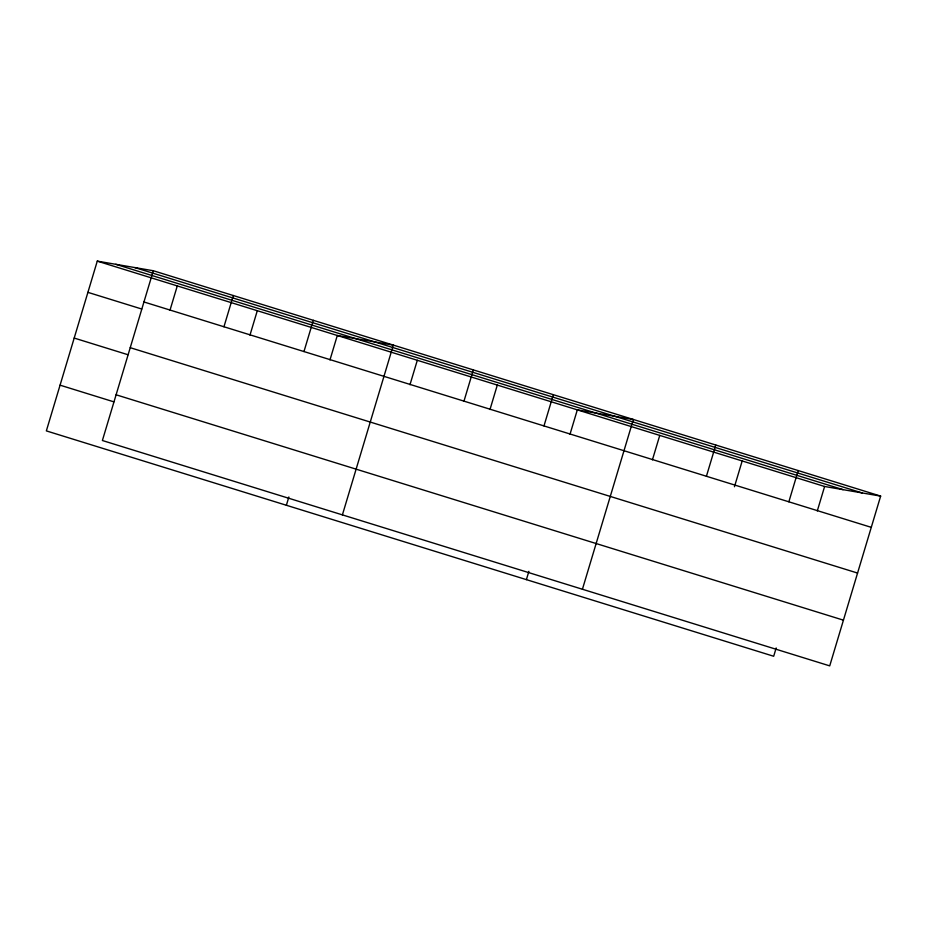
<?xml version="1.0" encoding="UTF-8"?>
<svg xmlns="http://www.w3.org/2000/svg" width="927" height="927" viewBox="0 0 927 927"><rect width="100%" height="100%" fill="white"/><g stroke="black" fill="none" stroke-linecap="round" stroke-linejoin="round"><path stroke-width="1.39" d="M153.314 270.742L102.387 440.51L829.723 665.876L880.65 496.107L153.314 270.742L97.277 261.124L46.35 430.893L773.686 656.258L776.177 647.95M169.954 310.348L177.289 285.91M223.952 326.767L233.326 295.528M249.966 335.145L257.3 310.707M303.963 351.553L313.326 320.325M286.373 505.261L288.865 496.953M329.966 359.931L337.301 335.493L393.338 345.111L342.399 514.879M409.977 384.728L417.312 360.279M463.975 401.136L473.338 369.908M489.989 409.514L497.312 385.076M543.975 425.922L553.349 394.693M526.397 579.63L528.888 571.322M569.989 434.311L577.324 409.861L633.361 419.491L582.423 589.248M652.423 459.85L659.757 435.412M706.42 476.258L715.783 445.03M734.451 486.745L742.191 460.951M788.854 501.797L798.217 470.568M817.29 510.939L824.613 486.49L880.65 496.107M134.821 267.567L862.156 492.944M115.771 264.299L843.106 489.665M97.277 261.124L824.613 486.49M143.94 301.97L871.276 527.347M87.914 292.353L141.715 309.015M130.232 347.683L857.568 573.06M74.195 338.065L127.996 354.74M116.095 394.786L843.431 620.163M60.07 385.168L113.859 401.843"/></g></svg>
